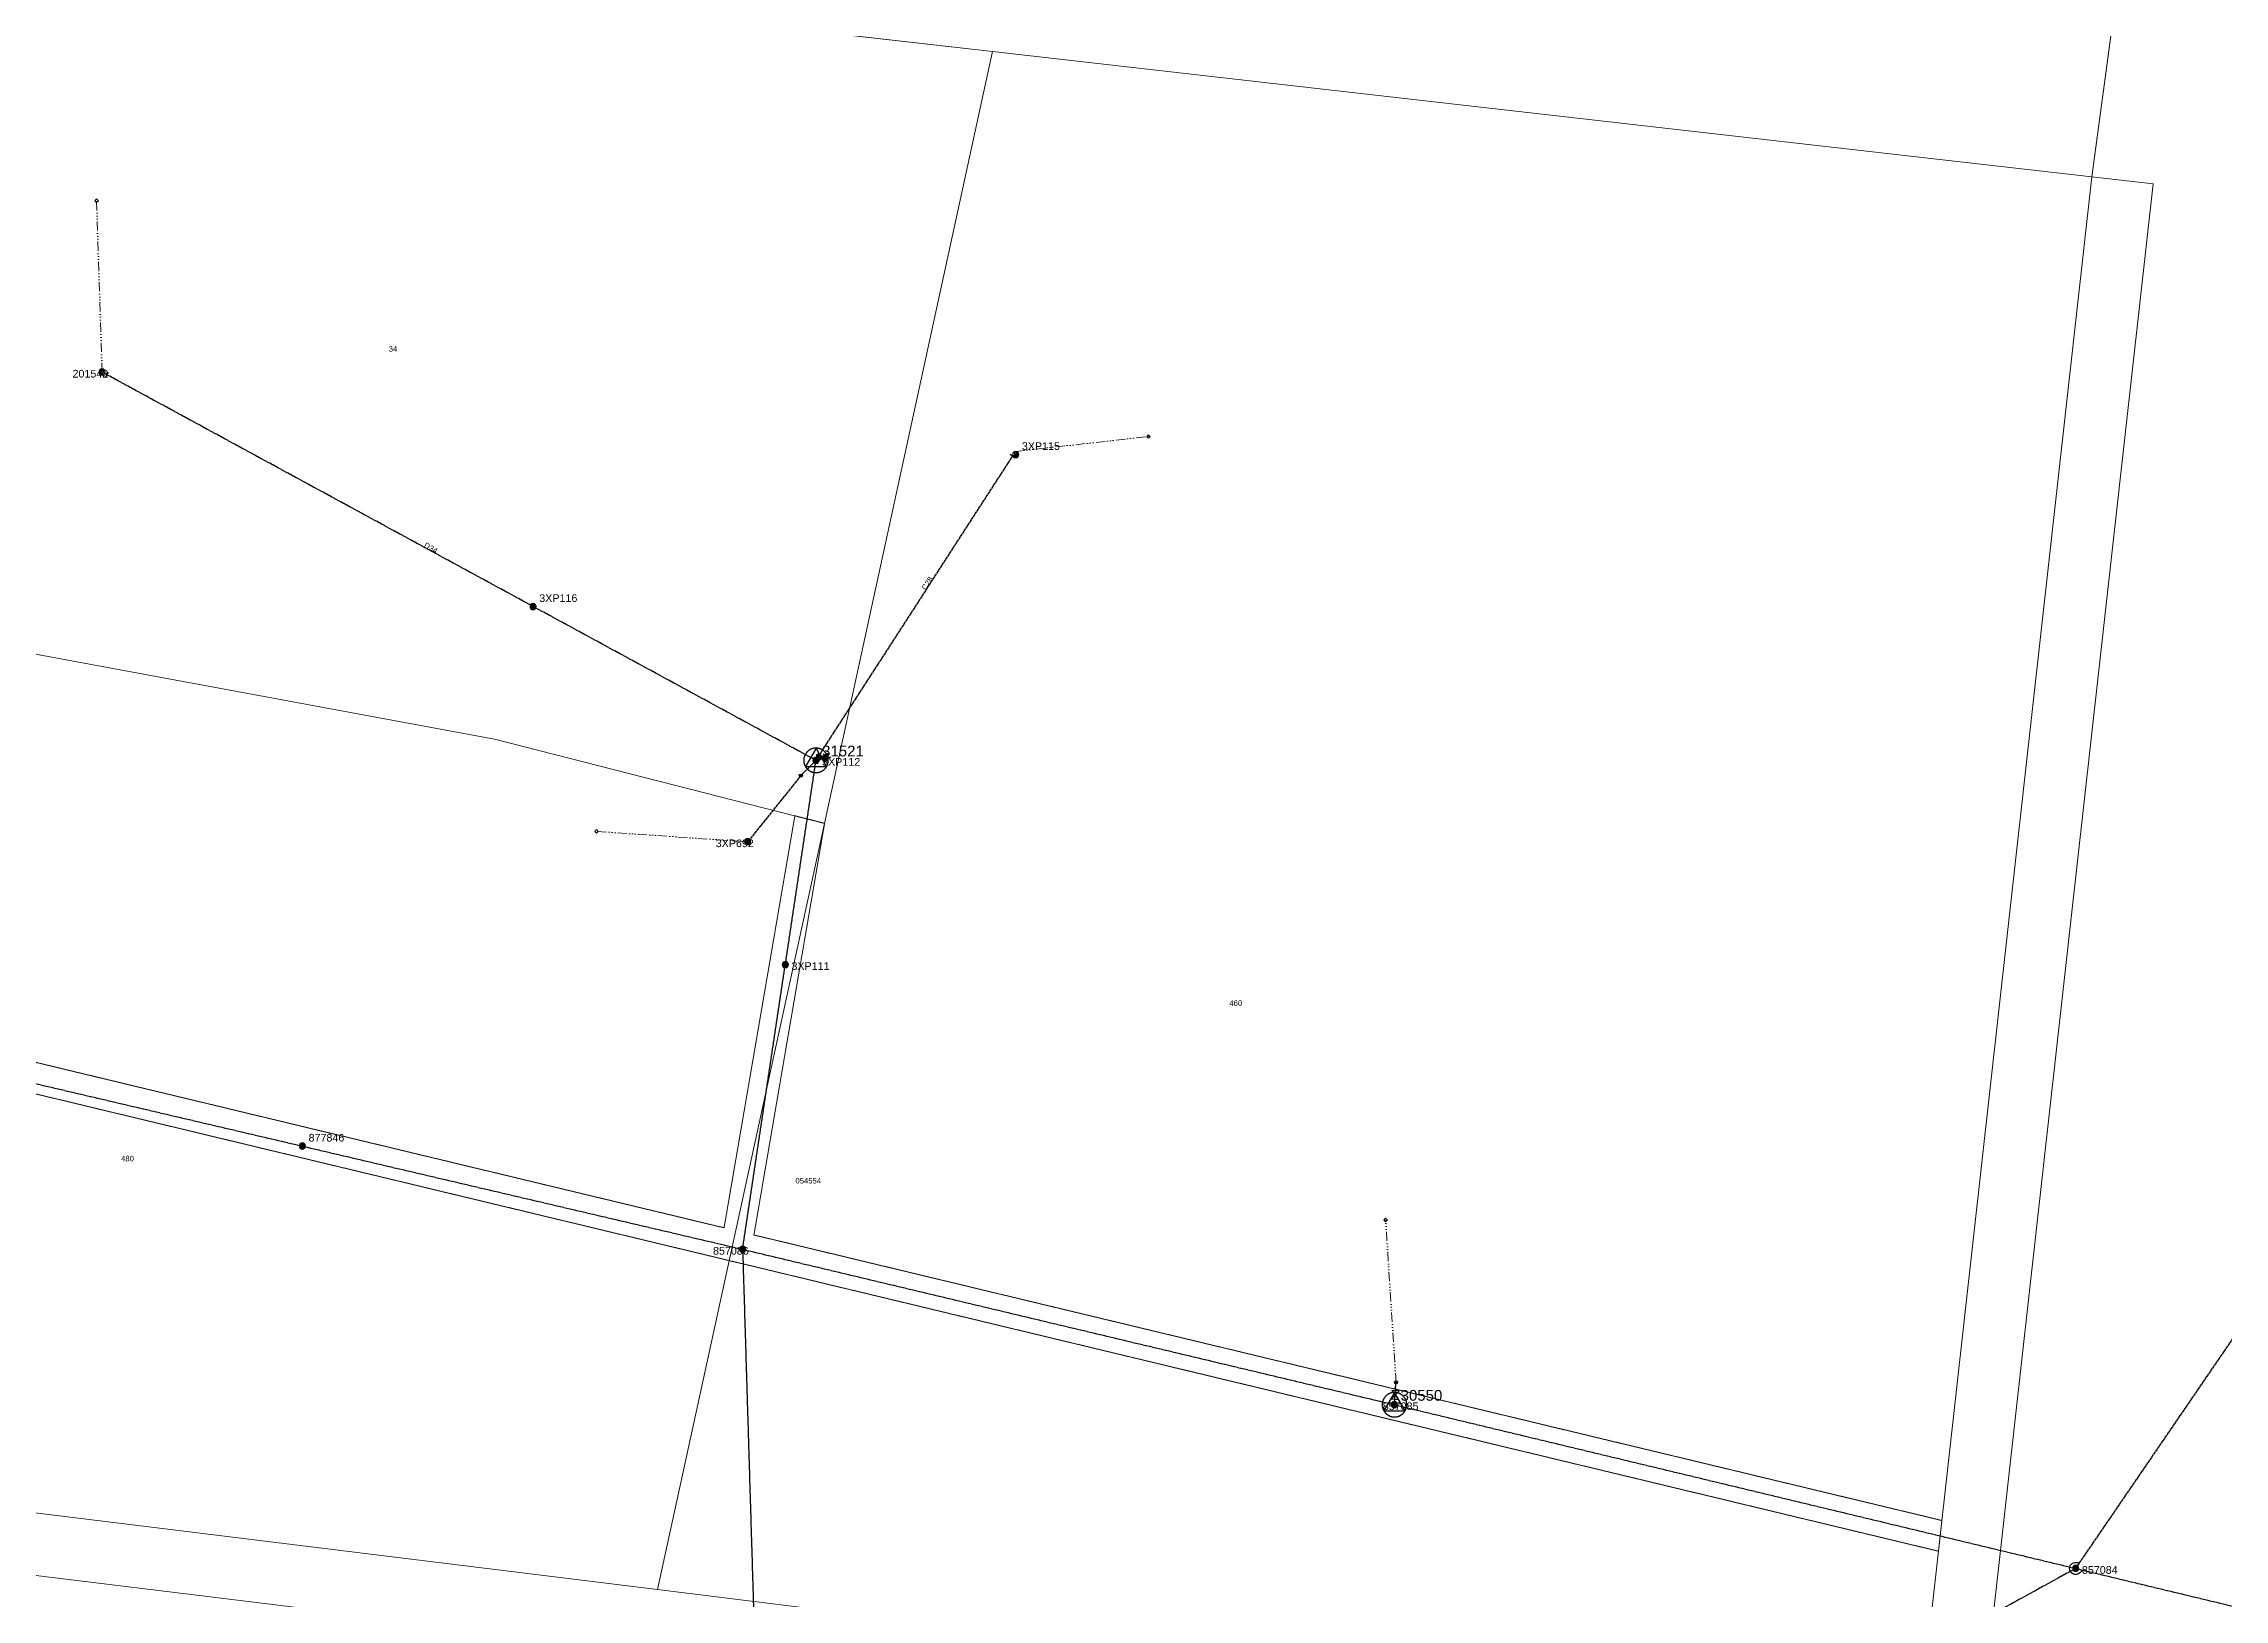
# Model space of a CAD drawing. Header units: metres. Extents: x 254239 to 260101, y 6186854 to 6190266.
# Drawn here: x 257273 to 257985, y 6188065 to 6188572 of the extents above; entities that cross this region are included whole.
import ezdxf
from ezdxf.enums import TextEntityAlignment as Align

# ---------------------------------------------------------------- set-up
doc = ezdxf.new("R2010")
doc.units = ezdxf.units.M
for name, pattern in [('Cable Exist OH', [1, 1, 0]), ('DASHED', [19.05, 12.7, -6.35]), ('HIDDEN2', [0.1875, 0.125, -0.0625]), ('PHANTOMX2', [6.6, 3, -0.75, 0.2, -0.75, 0.2, -0.75, 0.2, -0.75])]:
    doc.linetypes.add(name, pattern=pattern)
doc.layers.get('0').update_dxf_attribs({"color": 6})
for name, color, linetype, lineweight in [('Cadastre Land Parcels_SP_EXT', 118, 'Continuous', 15), ('Cadastre Other Property_SP_EXT', 138, 'DASHED', 15), ('Mains_HV_EXT', 13, 'Continuous', 25), ('Mains_LV_EXT', 163, 'Continuous', 25), ('Services_SP_EXT', 42, 'PHANTOMX2', 20)]:
    doc.layers.add(name, color=color, linetype=linetype, lineweight=lineweight)
for name, color, linetype in [('Equip_LV_EXT', 7, 'Continuous'), ('Sub_SP_TR_HV_LV_EXT', 7, 'Continuous'), ('SupportsOH_SP_TR_HV_LV_SL_EXT', 7, 'Continuous')]:
    doc.layers.add(name, color=color, linetype=linetype)
doc.styles.add('POLE_LABEL', font='arial.ttf', dxfattribs={"height": 2})
doc.styles.get("Standard").update_dxf_attribs({"font": 'arial.ttf'})

# ---------------------------------------------------------------- blocks, each defined once
blk = doc.blocks.new('SUB_POLE_EXT')
at = {"flags": 128}
for points in [[(-0.05, 4), (-0.15, 4), (-0.25, 3.99), (-0.34, 3.99), (-0.44, 3.98), (-0.54, 3.96), (-0.64, 3.95), (-0.73, 3.93), (-0.83, 3.91), (-0.92, 3.89), (-1.02, 3.87), (-1.11, 3.84), (-1.21, 3.81), (-1.3, 3.78), (-1.39, 3.75), (-1.49, 3.71), (-1.58, 3.68), (-1.67, 3.64), (-1.75, 3.59), (-1.84, 3.55), (-1.93, 3.5), (-2.01, 3.46), (-2.1, 3.41), (-2.18, 3.35), (-2.26, 3.3), (-2.34, 3.24), (-2.42, 3.18), (-2.5, 3.12), (-2.58, 3.06), (-2.65, 3), (-2.72, 2.93), (-2.79, 2.86), (-2.86, 2.79), (-2.93, 2.72), (-3, 2.65), (-3.06, 2.58), (-3.12, 2.5), (-3.18, 2.42), (-3.24, 2.34), (-3.3, 2.26), (-3.35, 2.18), (-3.41, 2.1), (-3.46, 2.01), (-3.5, 1.93), (-3.55, 1.84), (-3.59, 1.75), (-3.64, 1.67), (-3.68, 1.58), (-3.71, 1.49), (-3.75, 1.39), (-3.78, 1.3), (-3.81, 1.21), (-3.84, 1.11), (-3.87, 1.02), (-3.89, 0.92), (-3.91, 0.83), (-3.93, 0.73), (-3.95, 0.64), (-3.96, 0.54), (-3.98, 0.44), (-3.99, 0.34), (-3.99, 0.25), (-4, 0.15), (-4, 0.05), (-4, -0.05), (-4, -0.15), (-3.99, -0.25), (-3.99, -0.34), (-3.98, -0.44), (-3.96, -0.54), (-3.95, -0.64), (-3.93, -0.73), (-3.91, -0.83), (-3.89, -0.92), (-3.87, -1.02), (-3.84, -1.11), (-3.81, -1.21), (-3.78, -1.3), (-3.75, -1.39), (-3.71, -1.49), (-3.68, -1.58), (-3.64, -1.67), (-3.59, -1.75), (-3.55, -1.84), (-3.5, -1.93), (-3.46, -2.01), (-3.41, -2.1), (-3.35, -2.18), (-3.3, -2.26), (-3.24, -2.34), (-3.18, -2.42), (-3.12, -2.5), (-3.06, -2.58), (-3, -2.65), (-2.93, -2.72), (-2.86, -2.79), (-2.79, -2.86), (-2.72, -2.93), (-2.65, -3), (-2.58, -3.06), (-2.5, -3.12), (-2.42, -3.18), (-2.34, -3.24), (-2.26, -3.3), (-2.18, -3.35), (-2.1, -3.41), (-2.01, -3.46), (-1.93, -3.5), (-1.84, -3.55), (-1.75, -3.59), (-1.67, -3.64), (-1.58, -3.68), (-1.49, -3.71), (-1.39, -3.75), (-1.3, -3.78), (-1.21, -3.81), (-1.11, -3.84), (-1.02, -3.87), (-0.92, -3.89), (-0.83, -3.91), (-0.73, -3.93), (-0.64, -3.95), (-0.54, -3.96), (-0.44, -3.98), (-0.34, -3.99), (-0.25, -3.99), (-0.15, -4), (-0.05, -4), (0.05, -4), (0.15, -4), (0.25, -3.99), (0.34, -3.99), (0.44, -3.98), (0.54, -3.96), (0.64, -3.95), (0.73, -3.93), (0.83, -3.91), (0.92, -3.89), (1.02, -3.87), (1.11, -3.84), (1.21, -3.81), (1.3, -3.78), (1.39, -3.75), (1.49, -3.71), (1.58, -3.68), (1.67, -3.64), (1.75, -3.59), (1.84, -3.55), (1.93, -3.5), (2.01, -3.46), (2.1, -3.41), (2.18, -3.35), (2.26, -3.3), (2.34, -3.24), (2.42, -3.18), (2.5, -3.12), (2.58, -3.06), (2.65, -3), (2.72, -2.93), (2.79, -2.86), (2.86, -2.79), (2.93, -2.72), (3, -2.65), (3.06, -2.58), (3.12, -2.5), (3.18, -2.42), (3.24, -2.34), (3.3, -2.26), (3.35, -2.18), (3.41, -2.1), (3.46, -2.01), (3.5, -1.93), (3.55, -1.84), (3.59, -1.75), (3.64, -1.67), (3.68, -1.58), (3.71, -1.49), (3.75, -1.39), (3.78, -1.3), (3.81, -1.21), (3.84, -1.11), (3.87, -1.02), (3.89, -0.92), (3.91, -0.83), (3.93, -0.73), (3.95, -0.64), (3.96, -0.54), (3.98, -0.44), (3.99, -0.34), (3.99, -0.25), (4, -0.15), (4, -0.05), (4, 0.05), (4, 0.15), (3.99, 0.25), (3.99, 0.34), (3.98, 0.44), (3.96, 0.54), (3.95, 0.64), (3.93, 0.73), (3.91, 0.83), (3.89, 0.92), (3.87, 1.02), (3.84, 1.11), (3.81, 1.21), (3.78, 1.3), (3.75, 1.39), (3.71, 1.49), (3.68, 1.58), (3.64, 1.67), (3.59, 1.75), (3.55, 1.84), (3.5, 1.93), (3.46, 2.01), (3.41, 2.1), (3.35, 2.18), (3.3, 2.26), (3.24, 2.34), (3.18, 2.42), (3.12, 2.5), (3.06, 2.58), (3, 2.65), (2.93, 2.72), (2.86, 2.79), (2.79, 2.86), (2.72, 2.93), (2.65, 3), (2.58, 3.06), (2.5, 3.12), (2.42, 3.18), (2.34, 3.24), (2.26, 3.3), (2.18, 3.35), (2.1, 3.41), (2.01, 3.46), (1.93, 3.5), (1.84, 3.55), (1.75, 3.59), (1.67, 3.64), (1.58, 3.68), (1.49, 3.71), (1.39, 3.75), (1.3, 3.78), (1.21, 3.81), (1.11, 3.84), (1.02, 3.87), (0.92, 3.89), (0.83, 3.91), (0.73, 3.93), (0.64, 3.95), (0.54, 3.96), (0.44, 3.98), (0.34, 3.99), (0.25, 3.99), (0.15, 4), (0.05, 4)], [(0, 4), (-3.46, -2), (3.46, -2)]]:
    blk.add_lwpolyline(points, close=True, dxfattribs=at)
at = {"flags": 8}
blk.add_attdef('ASSET_NUM', text='', height=2.5, dxfattribs=at).set_placement((0, 7), align=Align.MIDDLE_CENTER)
for tag, flags, p in [('STREET_CODE', 9, (-1.38, 1.45)), ('NO_PHASES', 9, (-1.38, 1.05)), ('OPERATED_BY', 9, (-1.38, 0.65)), ('MAINTAINED_BY', 9, (-1.38, 0.45)), ('ORIENTATION', 9, (-1.38, 0.25)), ('OWNED_BY', 9, (-1.38, 0.05)), ('CONSTRUCTED_VOLTAGE', 9, (-1.13, 0.75)), ('OPERATING_VOLTAGE', 9, (-1.13, 0.35)), ('STATE', 9, (-1.38, -0.35)), ('USAGE', 9, (-1.38, -0.75)), ('LEGEND', 9, (-1.38, -0.95)), ('SUBURB', 9, (-1.38, -1.15)), ('STREETNAME', 9, (-1.38, -1.35)), ('LOCATION', 9, (-1.38, -1.55)), ('NOTES', 9, (-1.38, -1.75)), ('Z', 1, (-1.38, -1.95)), ('SECONDARY_VOLTAGE', 9, (-1.13, -0.65)), ('SUBSTATION_TYPE', 9, (-1.13, -1.05))]:
    blk.add_attdef(tag, text='', height=0.1, dxfattribs=dict(flags=flags)).set_placement(p, align=Align.MIDDLE_LEFT)
blk = doc.blocks.new('LV_OH_LINKS_DISTFUSE_EXT')
for p, q in [((0, 0), (0.96, 0)), ((3.84, 0), (4.8, 0))]:
    blk.add_line(p, q)
blk.add_lwpolyline([(3.84, -1.2), (3.84, 1.2), (0.96, -1.2), (0.96, 1.2)], close=True)
at = {"flags": 9}
for tag, p in [('ACTUAL_STATUS', (0, 0)), ('CONSTRUCTED_VOLTAGE', (0, -0.2)), ('OPERATING_VOLTAGE', (0, -0.6)), ('ORIENTATION', (0, -0.8)), ('OWNED_BY', (0, -1)), ('STATE', (0, -1.2)), ('SWITCH_TYPE', (0, -1.4)), ('NO_PHASES', (0, -0.4)), ('USAGE', (0, -1.6)), ('NOTES', (0, -1.8))]:
    blk.add_attdef(tag, text='', height=0.2, dxfattribs=at).set_placement(p, align=Align.MIDDLE_LEFT)
at = {"flags": 1}
blk.add_attdef('Z', (0, 0), '', height=0.2, dxfattribs=at)
blk = doc.blocks.new('CCP_EXT')
blk.add_wipeout([(0, 0.57), (0.57, 0), (0, -0.57), (-0.57, 0)])
blk.add_lwpolyline([(-0.57, 0), (0, 0.57), (0.57, 0), (0, -0.57), (-0.57, 0)])
at = {"flags": 1}
blk.add_attdef('Z', (0, 0), '', height=0.2, dxfattribs=at)
at = {"flags": 9}
for tag, p in [('CCP_TYPE', (0, 0)), ('CONSTRUCTED_VOLTAGE', (0, -0.2)), ('OPERATING_VOLTAGE', (0, -0.6)), ('ORIENTATION', (0, -0.8)), ('OWNED_BY', (0, -1)), ('STATE', (0, -1.8)), ('NO_PHASES', (0, -0.4)), ('USAGE', (0, -1.2)), ('LEGEND', (0, -1.4)), ('LIFE_SUPPORT', (0, -1.6)), ('NOTES', (0, -2))]:
    blk.add_attdef(tag, text='', height=0.2, dxfattribs=at).set_placement(p, align=Align.MIDDLE_LEFT)
blk = doc.blocks.new('POLE_EXT')
blk.add_hatch(color=256).paths.add_polyline_path([(-1, 0, 1), (1, 0, 1)])
blk.add_lwpolyline([(-1, 0, 1), (1, 0, 1)], format="xyb", close=True)
at = {"flags": 8}
blk.add_attdef('pNumber', text='', height=2, dxfattribs=at).set_placement((2.5, 2.5), align=Align.MIDDLE_CENTER)
at = {"style": 'POLE_LABEL', "flags": 9}
for tag, p in [('STRUCTURE_PLANT_NUMBER', (1.35, 0.03)), ('STREET_CODE', (1.35, -0.2))]:
    blk.add_attdef(tag, text='', height=0.2, dxfattribs=at).set_placement(p, align=Align.MIDDLE_LEFT)
at = {"flags": 9}
for tag, p in [('OWNED_BY', (1.35, -0.4)), ('SPECIAL_USE', (1.35, -0.8)), ('STATE', (1.35, -1)), ('cLV', (1.35, -1.4)), ('hDepth', (1.35, -1.6)), ('hDia', (1.35, -1.8)), ('cHV', (1.35, -2)), ('cLinedev', (1.35, -3.4)), ('pExisting', (1.35, -3.8)), ('pFooting', (1.35, -4.4)), ('pNew', (1.35, -4.6)), ('pRelocate', (1.35, -5)), ('pRemove', (1.35, -5.2)), ('pReplace', (1.35, -5.4)), ('pStay', (1.35, -5.6)), ('pType', (1.35, -5.8)), ('cspan', (1.35, -6)), ('STREETNAME', (1.35, -6.2)), ('SUBURB', (1.35, -6.4)), ('OPERATED_BY', (1.36, -7.01)), ('PARENT', (1.35, -0.6)), ('USAGE', (1.35, -1.2)), ('LBRACKET', (1.35, -2.2)), ('LExisting', (1.35, -2.4)), ('LANTNUMBER', (1.35, -2.6)), ('LOther', (1.35, -2.8)), ('LRemove', (1.35, -3)), ('LEGEND', (1.35, -3.2)), ('LOCATION', (1.35, -3.6)), ('PFNUMBER', (1.35, -4)), ('NEWPFNUMBER', (1.35, -4.2)), ('NOTES', (1.35, -6.6)), ('MAINTAINED_BY', (1.36, -6.81))]:
    blk.add_attdef(tag, text='', height=0.2, dxfattribs=at).set_placement(p, align=Align.MIDDLE_LEFT)
at = {"flags": 1}
blk.add_attdef('Z', (1.35, -7.33), '', height=0.2, dxfattribs=at)
blk = doc.blocks.new('End Shackle_EXT')
blk.add_wipeout([(0, 0.25), (1.81, 0.25), (1.82, -0.25), (0, -0.25)])
blk.add_line((1.81, -1), (1.81, 1))
at = {"flags": 1}
blk.add_attdef('Z', (0, 0), '', height=0.2, dxfattribs=at)
at = {"flags": 9}
for tag, p in [('CONNECTOR_TYPE', (0, 0)), ('CONSTRUCTED_VOLTAGE', (0, -0.2)), ('OPERATING_VOLTAGE', (0, -0.6)), ('ORIENTATION', (0, -0.8)), ('OWNED_BY', (0, -1)), ('STATE', (0, -1.2)), ('NO_PHASES', (0, -0.4)), ('USAGE', (0, -1.4)), ('NOTES', (0, -1.6))]:
    blk.add_attdef(tag, text='', height=0.2, dxfattribs=at).set_placement(p, align=Align.MIDDLE_LEFT)
blk = doc.blocks.new('CONNECTOR_NODE_EXT')
h = blk.add_hatch(color=256)
edge = h.paths.add_edge_path()
edge.add_arc((0, 0), 0.5, 0, 360)
blk.add_circle((0, 0), 0.5)
at = {"flags": 1}
blk.add_attdef('Z', (0, 0), '', height=0.2, dxfattribs=at)
at = {"flags": 9}
for tag, p in [('CONNECTOR_TYPE', (0, 0)), ('CONSTRUCTED_VOLTAGE', (0, -0.2)), ('OPERATING_VOLTAGE', (0, -0.6)), ('ORIENTATION', (0, -0.8)), ('SUBTYPE', (0, -1)), ('NO_PHASES', (0, -0.4)), ('USAGE', (0, -1.2)), ('NOTES', (0, -1.4))]:
    blk.add_attdef(tag, text='', height=0.2, dxfattribs=at).set_placement(p, align=Align.MIDDLE_LEFT)

msp = doc.modelspace()

# ---------------------------------------------------------------- linework, layer by layer
at = {"layer": 'Cadastre Land Parcels_SP_EXT', "linetype": 'Continuous'}
for points in [[(258386.502, 6188470.165), (258434.268, 6188866.241), (257993.792, 6188916.184), (257970.485, 6188744.079), (257941.401, 6188528.865), (257961.42, 6188526.611), (257902.858, 6188001.93), (258049.944, 6187948.81), (258287.568, 6187873.4), (258314.432, 6187873.209), (258386.502, 6188470.165)], [(257536.667, 6188574.957), (257582.86, 6188569.707), (257941.401, 6188528.866), (257949.379, 6188587.905), (257970.485, 6188744.079), (257778.108, 6188769.601), (257570.1, 6188797.603), (257536.667, 6188574.957)], [(257582.86, 6188569.707), (257443.818, 6188585.511), (257181.697, 6188618.637), (257158.399, 6188393.913), (257420.361, 6188345.464), (257528.061, 6188317.968), (257582.86, 6188569.707)], [(257941.401, 6188528.865), (257582.86, 6188569.707), (257528.061, 6188317.968), (257473.586, 6188068.011), (257551.382, 6188058.383), (257883.303, 6188007.527), (257941.401, 6188528.865)], [(257528.061, 6188317.968), (257420.361, 6188345.464), (257158.399, 6188393.913), (257130.258, 6188122.218), (257137.11, 6188109.854), (257242.141, 6188096.498), (257473.586, 6188068.011), (257528.061, 6188317.968)], [(257360.425, 6188061.62), (257239.627, 6188076.454), (257168.651, 6188085.59), (257108.717, 6188080.474), (257052.492, 6187693.712), (257299.83, 6187662.203), (257360.425, 6188061.62)]]:
    msp.add_lwpolyline(points, close=True, dxfattribs=at)
at = {"layer": 'Mains_HV_EXT', "linetype": 'Cable Exist OH'}
for points in [[(257936.216, 6188074.911), (258166.849, 6188412.119)], [(257501.32, 6188179.026), (257525.262, 6188338.518)], [(257140.7177, 6188263.5354), (257250.1716, 6188237.8842), (257501.32, 6188179.026)], [(257501.32, 6188179.026), (257505.322, 6188046.906), (257434.397, 6187914.016)], [(257501.32, 6188179.026), (257713.968, 6188128.325)], [(257713.968, 6188128.325), (257936.216, 6188074.911)], [(257936.216, 6188074.911), (257805.089, 6188002.847)], [(257936.216, 6188074.911), (258270.805, 6187994.497)]]:
    msp.add_lwpolyline(points, dxfattribs=at)
at = {"layer": 'Mains_HV_EXT', "linetype": 'Continuous'}
for points in [[(257934.4663, 6188073.9494, -0.16184444), (257934.2341, 6188075.3873)], [(257934.2489, 6188075.3838, -0.51238326), (257937.3564, 6188076.5783)], [(257938.1744, 6188074.4403, -0.67368357), (257934.4356, 6188073.9326)]]:
    msp.add_lwpolyline(points, format="xyb", dxfattribs=at)
at = {"layer": 'Mains_LV_EXT', "linetype": 'Cable Exist OH'}
for points in [[(257520.303, 6188333.545), (257502.977, 6188311.952)], [(257525.262, 6188338.518), (257520.303, 6188333.545)], [(257713.968, 6188128.325), (257714.475, 6188135.646)]]:
    msp.add_lwpolyline(points, dxfattribs=at)

# ---------------------------------------------------------------- block references
at = {"layer": 'Equip_LV_EXT'}
for name, p in [('LV_OH_LINKS_DISTFUSE_EXT', (257524.8553, 6188339.4316)), ('LV_OH_LINKS_DISTFUSE_EXT', (257525.262, 6188339.518)), ('CONNECTOR_NODE_EXT', (257520.303, 6188333.545)), ('LV_OH_LINKS_DISTFUSE_EXT', (257524.5189, 6188339.1871)), ('CONNECTOR_NODE_EXT', (257714.475, 6188135.646))]:
    msp.add_blockref(name, p, dxfattribs=at)
at = {"layer": 'Equip_LV_EXT', "rotation": 85.41391189702775}
msp.add_blockref('LV_OH_LINKS_DISTFUSE_EXT', (257714.0198, 6188129.0721), dxfattribs=at)
at = {"layer": 'Sub_SP_TR_HV_LV_EXT'}
ref = msp.add_blockref('SUB_POLE_EXT', (257525.262, 6188338.518), dxfattribs=at)
ref.add_attrib('ASSET_NUM', '31521', dxfattribs={"layer": '0', "height": 3.5}).set_placement((257527.262, 6188338.768), align=Align.BOTTOM_LEFT)
ref = msp.add_blockref('SUB_POLE_EXT', (257713.968, 6188128.325), dxfattribs=at)
ref.add_attrib('ASSET_NUM', '30550', dxfattribs={"layer": '0', "height": 3.5}).set_placement((257715.968, 6188128.575), align=Align.BOTTOM_LEFT)
at = {"layer": 'SupportsOH_SP_TR_HV_LV_SL_EXT'}
ref = msp.add_blockref('POLE_EXT', (257292.378, 6188465.159), dxfattribs=at)
ref.add_attrib('ASSET_NUM', '201542', dxfattribs={"layer": '0', "height": 2.5, "style": 'POLE_LABEL'}).set_placement((257294.378, 6188465.909), align=Align.TOP_RIGHT)
ref = msp.add_blockref('POLE_EXT', (257590.415, 6188438.29), dxfattribs=at)
ref.add_attrib('ASSET_NUM', '3XP115', dxfattribs={"layer": '0', "height": 2.5, "style": 'POLE_LABEL'}).set_placement((257592.415, 6188439.04), align=Align.BOTTOM_LEFT)
ref = msp.add_blockref('POLE_EXT', (257432.988, 6188388.696), dxfattribs=at)
ref.add_attrib('ASSET_NUM', '3XP116', dxfattribs={"layer": '0', "height": 2.5, "style": 'POLE_LABEL'}).set_placement((257434.988, 6188389.446), align=Align.BOTTOM_LEFT)
ref = msp.add_blockref('POLE_EXT', (257525.262, 6188338.518), dxfattribs=at)
ref.add_attrib('ASSET_NUM', '3XP112', dxfattribs={"layer": '0', "height": 2.5, "style": 'POLE_LABEL'}).set_placement((257527.262, 6188339.268), align=Align.TOP_LEFT)
ref = msp.add_blockref('POLE_EXT', (257502.977, 6188311.952), dxfattribs=at)
ref.add_attrib('ASSET_NUM', '3XP692', dxfattribs={"layer": '0', "height": 2.5, "style": 'POLE_LABEL'}).set_placement((257504.977, 6188312.702), align=Align.TOP_RIGHT)
ref = msp.add_blockref('POLE_EXT', (257515.264, 6188271.914), dxfattribs=at)
ref.add_attrib('ASSET_NUM', '3XP111', dxfattribs={"layer": '0', "height": 2.5, "style": 'POLE_LABEL'}).set_placement((257517.264, 6188272.664), align=Align.TOP_LEFT)
ref = msp.add_blockref('POLE_EXT', (257357.74, 6188212.675), dxfattribs=at)
ref.add_attrib('ASSET_NUM', '877846', dxfattribs={"layer": '0', "height": 2.5, "style": 'POLE_LABEL'}).set_placement((257359.74, 6188213.425), align=Align.BOTTOM_LEFT)
ref = msp.add_blockref('POLE_EXT', (257501.32, 6188179.026), dxfattribs=at)
ref.add_attrib('ASSET_NUM', '857086', dxfattribs={"layer": '0', "height": 2.5, "style": 'POLE_LABEL'}).set_placement((257503.32, 6188179.776), align=Align.TOP_RIGHT)
ref = msp.add_blockref('POLE_EXT', (257713.968, 6188128.325), dxfattribs=at)
ref.add_attrib('ASSET_NUM', '857085', dxfattribs={"layer": '0', "height": 2.5, "style": 'POLE_LABEL'}).set_placement((257715.968, 6188129.075), align=Align.TOP_CENTER)
ref = msp.add_blockref('POLE_EXT', (257936.216, 6188074.911), dxfattribs=at)
ref.add_attrib('ASSET_NUM', '857084', dxfattribs={"layer": '0', "height": 2.5, "style": 'POLE_LABEL'}).set_placement((257938.216, 6188075.661), align=Align.TOP_LEFT)

# ---------------------------------------------------------------- texts
at = {"layer": 'Cadastre Land Parcels_SP_EXT'}
for s, p in [('34', (257385.866, 6188471.8667)), ('460', (257660.0988, 6188258.4102)), ('480', (257298.5594, 6188207.7037))]:
    msp.add_text(s, height=1.8, dxfattribs=at).set_placement(p)
at = {"layer": 'Cadastre Other Property_SP_EXT'}
msp.add_text('054554', height=1.8, dxfattribs=at).set_placement((257518.5423, 6188200.4906))
at = {"layer": 'Mains_LV_EXT'}
for s, rotation, p in [('D34', 330.3200586, (257397.174, 6188408.172)), ('C28', 56.0150369, (257561.034, 6188393.863))]:
    msp.add_text(s, height=1.8, rotation=rotation, dxfattribs=at).set_placement(p)

# ---------------------------------------------------------------- next in the draw order: block references
at = {"layer": 'Services_SP_EXT'}
for p, rotation in [((257290.579, 6188521.079), 90.60461213470877), ((257633.706, 6188444.144), 5.266318837524521)]:
    msp.add_blockref('CCP_EXT', p, dxfattribs=dict(at, rotation=rotation))
for p in [(257453.66, 6188315.342), (257711.081, 6188188.585)]:
    msp.add_blockref('CCP_EXT', p, dxfattribs=at)

# ---------------------------------------------------------------- next in the draw order: linework, layer by layer
at = {"layer": 'Cadastre Other Property_SP_EXT', "linetype": 'HIDDEN2'}
msp.add_lwpolyline([(257144.5306, 6188260.0379), (257891.4374, 6188080.5293), (257892.554, 6188090.5492), (257505.0078, 6188183.6905), (257528.0607, 6188317.9772), (257518.3683, 6188320.4519), (257495.2717, 6188186.0304), (257145.5704, 6188270.0763), (257144.5306, 6188260.0379)], close=True, dxfattribs=at)
at = {"layer": 'Services_SP_EXT'}
for points in [[(257292.378, 6188465.159), (257290.579, 6188521.079)], [(257590.395, 6188439.29), (257633.706, 6188444.144)], [(257502.977, 6188311.952), (257453.66, 6188315.342)], [(257714.475, 6188135.646), (257711.081, 6188188.585)]]:
    msp.add_lwpolyline(points, dxfattribs=at)

# ---------------------------------------------------------------- next in the draw order: block references
at = {"layer": 'Mains_LV_EXT'}
for p, rotation in [((257292.378, 6188465.159), 330.3200586467692), ((257590.395, 6188439.29), 235.9420868500928)]:
    msp.add_blockref('End Shackle_EXT', p, dxfattribs=dict(at, rotation=rotation))

# ---------------------------------------------------------------- next in the draw order: linework, layer by layer
at = {"layer": 'Mains_LV_EXT', "linetype": 'Cable Exist OH'}
for points in [[(257525.262, 6188338.518), (257432.988, 6188388.696), (257292.378, 6188465.159)], [(257525.262, 6188338.518), (257590.395, 6188439.29)]]:
    msp.add_lwpolyline(points, dxfattribs=at)

doc.saveas('drawing.dxf')
